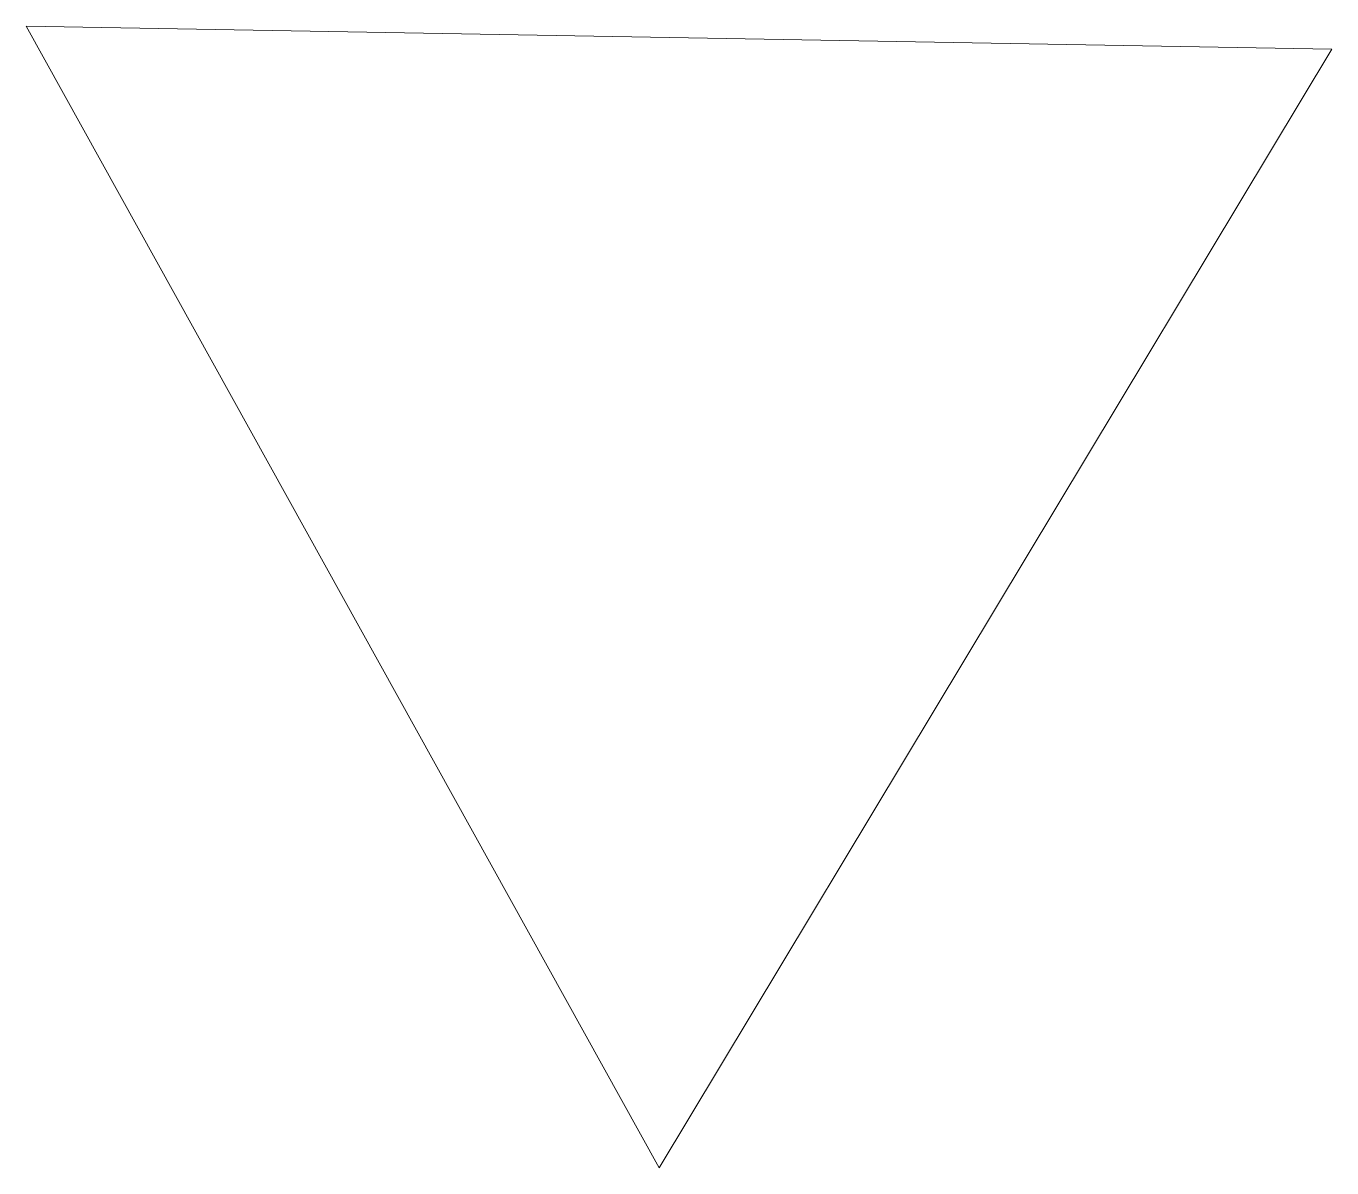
# Model space of a CAD drawing. Header units: millimetres. Extents: x -2.86 to 2.8, y 0.21 to 5.16.
import ezdxf

# ---------------------------------------------------------------- set-up
doc = ezdxf.new("R2010")
doc.units = ezdxf.units.MM
doc.layers.add('REDE BT', color=2, linetype='Continuous', lineweight=15)

msp = doc.modelspace()

# ---------------------------------------------------------------- linework, layer by layer
at = {"layer": 'REDE BT'}
for p, q in [((2.8015, 5.0626), (-2.8603, 5.1626)), ((-2.8603, 5.1626), (-0.116, 0.2094)), ((-0.116, 0.2094), (2.8015, 5.0626))]:
    msp.add_line(p, q, dxfattribs=at)

doc.saveas('drawing.dxf')
